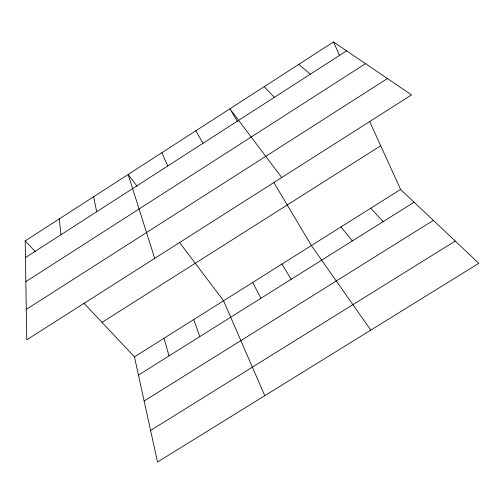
<?xml version="1.0" encoding="UTF-8"?>
<svg xmlns="http://www.w3.org/2000/svg" width="504" height="504" viewBox="0 0 504 504"><rect width="100%" height="100%" fill="white"/><g stroke="black" fill="none" stroke-linecap="round" stroke-linejoin="round"><path stroke-width="0.76" d="M25.2 240.899L333.472 41.964L411.573 94.891L26.762 339.816L25.2 240.899L35.425 251.748M25.465 257.588L346.576 50.847M25.843 281.635L365.507 63.674M26.284 309.406L387.45 78.542M101.991 322.384L380.703 145.738M134.455 356.832L400.592 189.435L478.8 263.321L157.513 462.036L134.455 356.832L83.992 303.282M138.455 375.077L414.105 202.205M144.138 401.008L433.346 220.38M150.589 430.435L455.232 241.057M298.74 64.38L310.363 74.164M264.216 86.657L274.371 97.329M370.711 208.234L383.135 221.628M340.981 226.932L352.321 240.95M137.094 186.291L128.155 174.46L154.715 258.376M179.531 242.474L223.568 300.781L264.764 395.703M281.717 177.54L229.893 108.801L237.535 121.622M370.793 330.12L311.403 245.536L273.811 182.467M281.975 264.046L291.192 279.285M195.779 130.82L203.062 143.243M252.699 282.461L260.87 298.305M333.472 41.964L339.608 55.453M369.652 121.464L400.592 189.435M161.866 152.706L167.738 165.986M193.712 319.561L199.792 336.615M164.008 338.247L169.042 355.9M93.631 196.743L96.68 211.737M59.308 218.887L60.959 234.732"/></g></svg>
